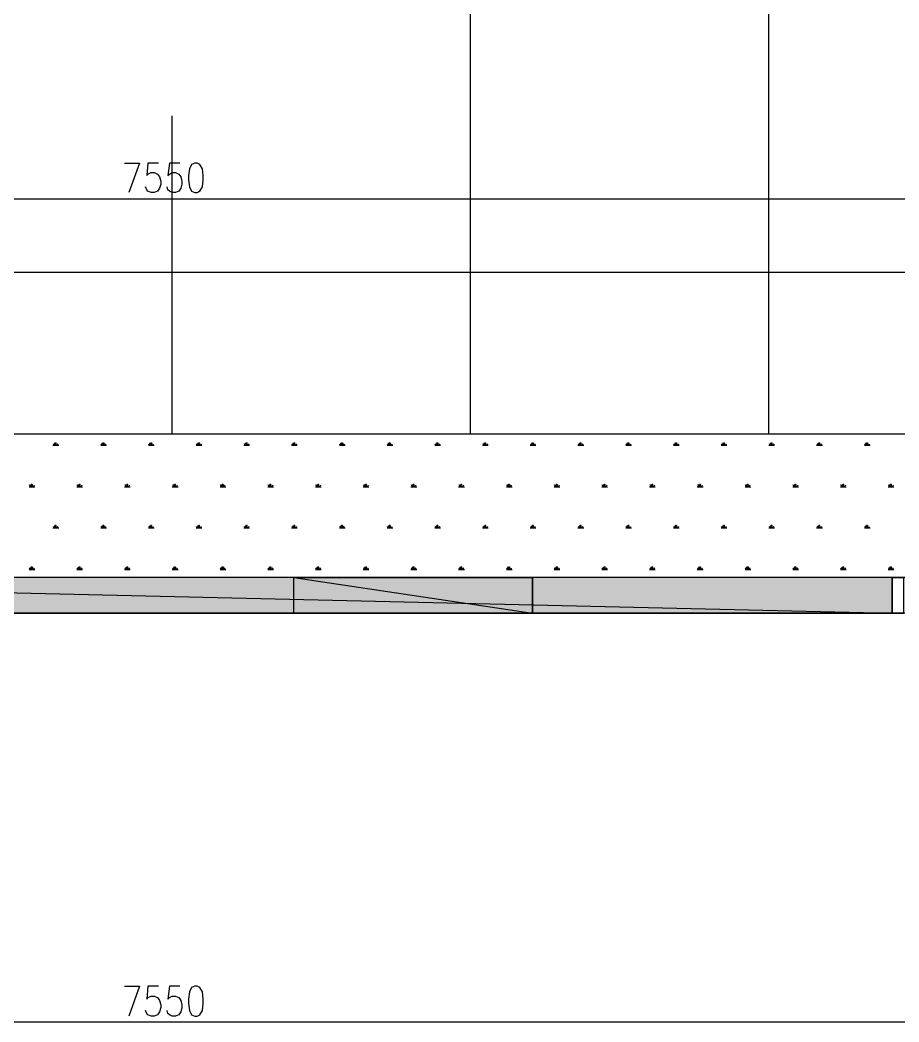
# Model space of a CAD drawing. Header units: millimetres. Extents: x -75 to 20144, y -75 to 30258.
# Drawn here: x 6306 to 9989, y 6498 to 10694 of the extents above; entities that cross this region are included whole.
import ezdxf

# ---------------------------------------------------------------- set-up
doc = ezdxf.new("R2010")
doc.units = ezdxf.units.MM
for name, color, linetype, true_color in [('SRC-FILLSTROKE-000000', 7, 'Continuous', 0x000000), ('SRC-STROKE-000000', 7, 'Continuous', 0x000000), ('SRC-STROKE-0000ff', 7, 'Continuous', 0x0000ff), ('SRC-STROKE-767676', 7, 'Continuous', 0x767676), ('SRC-STROKE-93278f', 7, 'Continuous', 0x93278f), ('SRC-STROKE-a953a0', 7, 'Continuous', 0xa953a0)]:
    doc.layers.add(name, color=color, linetype=linetype, true_color=true_color)

msp = doc.modelspace()

# ---------------------------------------------------------------- hatches: boundary and pattern name
at = {"layer": 'SRC-FILLSTROKE-000000', "true_color": 0x000000}
h = msp.add_hatch(color=7, dxfattribs=at)
h.dxf.hatch_style = 1
h.paths.add_polyline_path([(9959.7, 8359.3), (3524.8, 8359.3), (9959.7, 8209.4), (9959.7, 8359.3)])
h = msp.add_hatch(color=7, dxfattribs=at)
h.dxf.hatch_style = 1
h.paths.add_polyline_path([(3524.8, 8359.3), (9959.7, 8209.4), (3524.8, 8209.4), (3524.8, 8359.3)])
h = msp.add_hatch(color=7, dxfattribs=at)
h.dxf.hatch_style = 1
h.paths.add_polyline_path([(8454, 8359.3), (7454.1, 8359.3), (8454, 8209.4), (8454, 8359.3)])
h = msp.add_hatch(color=7, dxfattribs=at)
h.dxf.hatch_style = 1
h.paths.add_polyline_path([(7454.1, 8359.3), (8454, 8209.4), (7454.1, 8209.4), (7454.1, 8359.3)])

# ---------------------------------------------------------------- linework, layer by layer
at = {"layer": 'SRC-FILLSTROKE-000000'}
for points in [[(9959.7, 8359.3), (3524.8, 8359.3), (9959.7, 8209.4), (9959.7, 8359.3)], [(3524.8, 8359.3), (9959.7, 8209.4), (3524.8, 8209.4), (3524.8, 8359.3)], [(8454, 8359.3), (7454.1, 8359.3), (8454, 8209.4), (8454, 8359.3)], [(7454.1, 8359.3), (8454, 8209.4), (7454.1, 8209.4), (7454.1, 8359.3)]]:
    msp.add_lwpolyline(points, dxfattribs=at)
at = {"layer": 'SRC-STROKE-000000'}
for points in [[(6744.3, 10095), (6806.2, 10095), (6762.3, 9971.1)], [(6886.2, 10095), (6842.2, 10095), (6838.2, 10043.1), (6842.2, 10049.1), (6856.2, 10055.1), (6868.2, 10055.1), (6882.2, 10049.1), (6890.2, 10037.1), (6896.2, 10019.1), (6896.2, 10007.1), (6890.2, 9989.1), (6882.2, 9977.1), (6868.2, 9971.1), (6856.2, 9971.1), (6842.2, 9977.1), (6838.2, 9983.1), (6832.2, 9995.1)], [(6976.2, 10095), (6932.2, 10095), (6926.2, 10043.1), (6932.2, 10049.1), (6944.2, 10055.1), (6958.2, 10055.1), (6972.2, 10049.1), (6980.2, 10037.1), (6984.2, 10019.1), (6984.2, 10007.1), (6980.2, 9989.1), (6972.2, 9977.1), (6958.2, 9971.1), (6944.2, 9971.1), (6932.2, 9977.1), (6926.2, 9983.1), (6922.2, 9995.1)], [(7038.2, 10095), (7024.2, 10089.1), (7016.2, 10071.1), (7012.2, 10043.1), (7012.2, 10025.1), (7016.2, 9995.1), (7024.2, 9977.1), (7038.2, 9971.1), (7048.2, 9971.1), (7060.2, 9977.1), (7070.2, 9995.1), (7074.2, 10025.1), (7074.2, 10043.1), (7070.2, 10071.1), (7060.2, 10089.1), (7048.2, 10095), (7038.2, 10095)], [(3184.8, 9945.1), (10633.6, 9945.1)], [(9959.7, 8359.3), (3134.8, 8359.3), (3134.8, 9073.2), (2984.9, 9073.2), (2984.9, 8359.3), (2984.9, 7909.4), (4046.7, 7909.4), (4046.7, 8209.4), (9959.7, 8209.4), (9959.7, 8359.3)], [(7454.1, 8359.3), (8454, 8359.3), (8454, 8209.4), (7454.1, 8209.4), (7454.1, 8359.3)], [(10559.6, 8359.3), (10559.6, 8209.4), (9959.7, 8209.4), (9959.7, 8359.3), (10559.6, 8359.3)], [(6744.3, 6647.6), (6806.2, 6647.6), (6762.3, 6521.6)], [(6886.2, 6647.6), (6842.2, 6647.6), (6838.2, 6593.6), (6842.2, 6599.6), (6856.2, 6605.6), (6868.2, 6605.6), (6882.2, 6599.6), (6890.2, 6587.6), (6896.2, 6569.6), (6896.2, 6557.6), (6890.2, 6539.6), (6882.2, 6527.6), (6868.2, 6521.6), (6856.2, 6521.6), (6842.2, 6527.6), (6838.2, 6533.6), (6832.2, 6545.6)], [(6976.2, 6647.6), (6932.2, 6647.6), (6926.2, 6593.6), (6932.2, 6599.6), (6944.2, 6605.6), (6958.2, 6605.6), (6972.2, 6599.6), (6980.2, 6587.6), (6984.2, 6569.6), (6984.2, 6557.6), (6980.2, 6539.6), (6972.2, 6527.6), (6958.2, 6521.6), (6944.2, 6521.6), (6932.2, 6527.6), (6926.2, 6533.6), (6922.2, 6545.6)], [(7038.2, 6647.6), (7024.2, 6641.6), (7016.2, 6623.6), (7012.2, 6593.6), (7012.2, 6575.6), (7016.2, 6545.6), (7024.2, 6527.6), (7038.2, 6521.6), (7048.2, 6521.6), (7060.2, 6527.6), (7070.2, 6545.6), (7074.2, 6575.6), (7074.2, 6593.6), (7070.2, 6623.6), (7060.2, 6641.6), (7048.2, 6647.6), (7038.2, 6647.6)], [(3184.8, 6497.6), (10633.6, 6497.6)]]:
    msp.add_lwpolyline(points, dxfattribs=at)
at = {"layer": 'SRC-STROKE-0000ff'}
for points in [[(8194, 8959.2), (8194, 22267.1)], [(9443.8, 8959.2), (9443.8, 22267.1)], [(6944.2, 8959.2), (6944.2, 10293)], [(10683.6, 9637.1), (3134.8, 9637.1)]]:
    msp.add_lwpolyline(points, dxfattribs=at)
at = {"layer": 'SRC-STROKE-767676'}
for points in [[(10559.6, 8209.4), (9959.7, 8209.4), (9959.7, 8359.3), (10559.6, 8359.3), (10559.6, 8209.4)], [(9959.7, 8209.4), (10009.7, 8209.4), (10009.7, 8359.3), (9959.7, 8359.3), (9959.7, 8209.4)]]:
    msp.add_lwpolyline(points, dxfattribs=at)
at = {"layer": 'SRC-STROKE-93278f'}
for points in [[(10683.6, 12578.7), (14994.9, 12578.7), (14994.9, 8359.3), (13875.1, 8359.3), (13875.1, 8209.4), (14994.9, 8209.4), (14994.9, 7453.5), (14469, 7453.5), (14469, 6843.6), (11413.5, 6843.6), (11413.5, 7009.5), (10833.6, 7009.5), (10833.6, 8209.4), (11975.4, 8209.4), (11975.4, 8359.3), (3134.8, 8359.3), (3134.8, 8959.2)], [(10083.7, 8959.2), (9183.9, 8959.2), (9083.9, 8959.2), (3134.8, 8959.2)], [(10083.7, 8959.2), (9483.8, 8959.2)]]:
    msp.add_lwpolyline(points, dxfattribs=at)
at = {"layer": 'SRC-STROKE-a953a0'}
for points in [[(6444.3, 8913.2), (6468.3, 8913.2)], [(6450.3, 8913.2), (6446.3, 8919.2)], [(6452.3, 8913.2), (6452.3, 8923.2)], [(6456.3, 8913.2), (6456.3, 8925.2)], [(6458.3, 8913.2), (6458.3, 8923.2)], [(6462.3, 8913.2), (6466.3, 8919.2)], [(6644.3, 8913.2), (6668.3, 8913.2)], [(6650.3, 8913.2), (6646.3, 8919.2)], [(6652.3, 8913.2), (6652.3, 8923.2)], [(6656.3, 8913.2), (6656.3, 8925.2)], [(6658.3, 8913.2), (6658.3, 8923.2)], [(6662.3, 8913.2), (6666.3, 8919.2)], [(6844.2, 8913.2), (6868.2, 8913.2)], [(6850.2, 8913.2), (6846.2, 8919.2)], [(6852.2, 8913.2), (6852.2, 8923.2)], [(6856.2, 8913.2), (6856.2, 8925.2)], [(6858.2, 8913.2), (6858.2, 8923.2)], [(6862.2, 8913.2), (6866.2, 8919.2)], [(7044.2, 8913.2), (7068.2, 8913.2)], [(7050.2, 8913.2), (7046.2, 8919.2)], [(7052.2, 8913.2), (7052.2, 8923.2)], [(7056.2, 8913.2), (7056.2, 8925.2)], [(7058.2, 8913.2), (7058.2, 8923.2)], [(7062.2, 8913.2), (7066.2, 8919.2)], [(7244.2, 8913.2), (7268.2, 8913.2)], [(7250.2, 8913.2), (7246.2, 8919.2)], [(7252.2, 8913.2), (7252.2, 8923.2)], [(7256.2, 8913.2), (7256.2, 8925.2)], [(7258.2, 8913.2), (7258.2, 8923.2)], [(7262.2, 8913.2), (7266.2, 8919.2)], [(7444.1, 8913.2), (7468.1, 8913.2)], [(7450.1, 8913.2), (7446.1, 8919.2)], [(7452.1, 8913.2), (7452.1, 8923.2)], [(7456.1, 8913.2), (7456.1, 8925.2)], [(7458.1, 8913.2), (7458.1, 8923.2)], [(7462.1, 8913.2), (7466.1, 8919.2)], [(7644.1, 8913.2), (7668.1, 8913.2)], [(7650.1, 8913.2), (7646.1, 8919.2)], [(7652.1, 8913.2), (7652.1, 8923.2)], [(7656.1, 8913.2), (7656.1, 8925.2)], [(7658.1, 8913.2), (7658.1, 8923.2)], [(7662.1, 8913.2), (7666.1, 8919.2)], [(7844.1, 8913.2), (7868.1, 8913.2)], [(7850.1, 8913.2), (7846.1, 8919.2)], [(7852.1, 8913.2), (7852.1, 8923.2)], [(7856.1, 8913.2), (7856.1, 8925.2)], [(7858.1, 8913.2), (7858.1, 8923.2)], [(7862.1, 8913.2), (7866.1, 8919.2)], [(8044, 8913.2), (8068, 8913.2)], [(8050, 8913.2), (8046, 8919.2)], [(8052, 8913.2), (8052, 8923.2)], [(8056, 8913.2), (8056, 8925.2)], [(8058, 8913.2), (8058, 8923.2)], [(8062, 8913.2), (8066, 8919.2)], [(8244, 8913.2), (8268, 8913.2)], [(8250, 8913.2), (8246, 8919.2)], [(8252, 8913.2), (8252, 8923.2)], [(8256, 8913.2), (8256, 8925.2)], [(8258, 8913.2), (8258, 8923.2)], [(8262, 8913.2), (8266, 8919.2)], [(8444, 8913.2), (8468, 8913.2)], [(8450, 8913.2), (8446, 8919.2)], [(8452, 8913.2), (8452, 8923.2)], [(8456, 8913.2), (8456, 8925.2)], [(8458, 8913.2), (8458, 8923.2)], [(8462, 8913.2), (8466, 8919.2)], [(8644, 8913.2), (8667.9, 8913.2)], [(8649.9, 8913.2), (8646, 8919.2)], [(8651.9, 8913.2), (8651.9, 8923.2)], [(8655.9, 8913.2), (8655.9, 8925.2)], [(8657.9, 8913.2), (8657.9, 8923.2)], [(8661.9, 8913.2), (8665.9, 8919.2)], [(8843.9, 8913.2), (8867.9, 8913.2)], [(8849.9, 8913.2), (8845.9, 8919.2)], [(8851.9, 8913.2), (8851.9, 8923.2)], [(8855.9, 8913.2), (8855.9, 8925.2)], [(8857.9, 8913.2), (8857.9, 8923.2)], [(8861.9, 8913.2), (8865.9, 8919.2)], [(9043.9, 8913.2), (9067.9, 8913.2)], [(9049.9, 8913.2), (9045.9, 8919.2)], [(9051.9, 8913.2), (9051.9, 8923.2)], [(9055.9, 8913.2), (9055.9, 8925.2)], [(9057.9, 8913.2), (9057.9, 8923.2)], [(9061.9, 8913.2), (9065.9, 8919.2)], [(9243.9, 8913.2), (9267.9, 8913.2)], [(9249.9, 8913.2), (9245.9, 8919.2)], [(9251.9, 8913.2), (9251.9, 8923.2)], [(9255.9, 8913.2), (9255.9, 8925.2)], [(9257.9, 8913.2), (9257.9, 8923.2)], [(9261.9, 8913.2), (9265.9, 8919.2)], [(9443.8, 8913.2), (9467.8, 8913.2)], [(9449.8, 8913.2), (9445.8, 8919.2)], [(9451.8, 8913.2), (9451.8, 8923.2)], [(9455.8, 8913.2), (9455.8, 8925.2)], [(9457.8, 8913.2), (9457.8, 8923.2)], [(9461.8, 8913.2), (9465.8, 8919.2)], [(9643.8, 8913.2), (9667.8, 8913.2)], [(9649.8, 8913.2), (9645.8, 8919.2)], [(9651.8, 8913.2), (9651.8, 8923.2)], [(9655.8, 8913.2), (9655.8, 8925.2)], [(9657.8, 8913.2), (9657.8, 8923.2)], [(9661.8, 8913.2), (9665.8, 8919.2)], [(9843.8, 8913.2), (9867.8, 8913.2)], [(9849.8, 8913.2), (9845.8, 8919.2)], [(9851.8, 8913.2), (9851.8, 8923.2)], [(9855.8, 8913.2), (9855.8, 8925.2)], [(9857.8, 8913.2), (9857.8, 8923.2)], [(9861.8, 8913.2), (9865.8, 8919.2)], [(6344.3, 8739.3), (6368.3, 8739.3)], [(6350.3, 8739.3), (6346.3, 8747.3)], [(6352.3, 8739.3), (6352.3, 8749.3)], [(6356.3, 8739.3), (6356.3, 8751.3)], [(6358.3, 8739.3), (6358.3, 8749.3)], [(6362.3, 8739.3), (6366.3, 8747.3)], [(6544.3, 8739.3), (6568.3, 8739.3)], [(6550.3, 8739.3), (6546.3, 8747.3)], [(6552.3, 8739.3), (6552.3, 8749.3)], [(6556.3, 8739.3), (6556.3, 8751.3)], [(6558.3, 8739.3), (6558.3, 8749.3)], [(6562.3, 8739.3), (6566.3, 8747.3)], [(6744.3, 8739.3), (6768.3, 8739.3)], [(6750.3, 8739.3), (6746.3, 8747.3)], [(6752.3, 8739.3), (6752.3, 8749.3)], [(6756.3, 8739.3), (6756.3, 8751.3)], [(6758.3, 8739.3), (6758.3, 8749.3)], [(6762.3, 8739.3), (6766.3, 8747.3)], [(6944.2, 8739.3), (6968.2, 8739.3)], [(6950.2, 8739.3), (6946.2, 8747.3)], [(6952.2, 8739.3), (6952.2, 8749.3)], [(6956.2, 8739.3), (6956.2, 8751.3)], [(6958.2, 8739.3), (6958.2, 8749.3)], [(6962.2, 8739.3), (6966.2, 8747.3)], [(7144.2, 8739.3), (7168.2, 8739.3)], [(7150.2, 8739.3), (7146.2, 8747.3)], [(7152.2, 8739.3), (7152.2, 8749.3)], [(7156.2, 8739.3), (7156.2, 8751.3)], [(7158.2, 8739.3), (7158.2, 8749.3)], [(7162.2, 8739.3), (7166.2, 8747.3)], [(7344.2, 8739.3), (7368.2, 8739.3)], [(7350.2, 8739.3), (7346.2, 8747.3)], [(7352.2, 8739.3), (7352.2, 8749.3)], [(7356.2, 8739.3), (7356.2, 8751.3)], [(7358.2, 8739.3), (7358.2, 8749.3)], [(7362.2, 8739.3), (7366.2, 8747.3)], [(7544.1, 8739.3), (7568.1, 8739.3)], [(7550.1, 8739.3), (7546.1, 8747.3)], [(7552.1, 8739.3), (7552.1, 8749.3)], [(7556.1, 8739.3), (7556.1, 8751.3)], [(7558.1, 8739.3), (7558.1, 8749.3)], [(7562.1, 8739.3), (7566.1, 8747.3)], [(7744.1, 8739.3), (7768.1, 8739.3)], [(7750.1, 8739.3), (7746.1, 8747.3)], [(7752.1, 8739.3), (7752.1, 8749.3)], [(7756.1, 8739.3), (7756.1, 8751.3)], [(7758.1, 8739.3), (7758.1, 8749.3)], [(7762.1, 8739.3), (7766.1, 8747.3)], [(7944.1, 8739.3), (7968.1, 8739.3)], [(7950.1, 8739.3), (7946.1, 8747.3)], [(7952.1, 8739.3), (7952.1, 8749.3)], [(7956.1, 8739.3), (7956.1, 8751.3)], [(7958.1, 8739.3), (7958.1, 8749.3)], [(7962.1, 8739.3), (7966.1, 8747.3)], [(8144, 8739.3), (8168, 8739.3)], [(8150, 8739.3), (8146, 8747.3)], [(8152, 8739.3), (8152, 8749.3)], [(8156, 8739.3), (8156, 8751.3)], [(8158, 8739.3), (8158, 8749.3)], [(8162, 8739.3), (8166, 8747.3)], [(8344, 8739.3), (8368, 8739.3)], [(8350, 8739.3), (8346, 8747.3)], [(8352, 8739.3), (8352, 8749.3)], [(8356, 8739.3), (8356, 8751.3)], [(8358, 8739.3), (8358, 8749.3)], [(8362, 8739.3), (8366, 8747.3)], [(8544, 8739.3), (8568, 8739.3)], [(8550, 8739.3), (8546, 8747.3)], [(8552, 8739.3), (8552, 8749.3)], [(8556, 8739.3), (8556, 8751.3)], [(8558, 8739.3), (8558, 8749.3)], [(8562, 8739.3), (8566, 8747.3)], [(8743.9, 8739.3), (8767.9, 8739.3)], [(8749.9, 8739.3), (8745.9, 8747.3)], [(8751.9, 8739.3), (8751.9, 8749.3)], [(8755.9, 8739.3), (8755.9, 8751.3)], [(8757.9, 8739.3), (8757.9, 8749.3)], [(8761.9, 8739.3), (8765.9, 8747.3)], [(8943.9, 8739.3), (8967.9, 8739.3)], [(8949.9, 8739.3), (8945.9, 8747.3)], [(8951.9, 8739.3), (8951.9, 8749.3)], [(8955.9, 8739.3), (8955.9, 8751.3)], [(8957.9, 8739.3), (8957.9, 8749.3)], [(8961.9, 8739.3), (8965.9, 8747.3)], [(9143.9, 8739.3), (9167.9, 8739.3)], [(9149.9, 8739.3), (9145.9, 8747.3)], [(9151.9, 8739.3), (9151.9, 8749.3)], [(9155.9, 8739.3), (9155.9, 8751.3)], [(9157.9, 8739.3), (9157.9, 8749.3)], [(9161.9, 8739.3), (9165.9, 8747.3)], [(9343.8, 8739.3), (9367.8, 8739.3)], [(9349.8, 8739.3), (9345.8, 8747.3)], [(9351.8, 8739.3), (9351.8, 8749.3)], [(9355.8, 8739.3), (9355.8, 8751.3)], [(9357.8, 8739.3), (9357.8, 8749.3)], [(9361.8, 8739.3), (9365.8, 8747.3)], [(9543.8, 8739.3), (9567.8, 8739.3)], [(9549.8, 8739.3), (9545.8, 8747.3)], [(9551.8, 8739.3), (9551.8, 8749.3)], [(9555.8, 8739.3), (9555.8, 8751.3)], [(9557.8, 8739.3), (9557.8, 8749.3)], [(9561.8, 8739.3), (9565.8, 8747.3)], [(9743.8, 8739.3), (9767.8, 8739.3)], [(9749.8, 8739.3), (9745.8, 8747.3)], [(9751.8, 8739.3), (9751.8, 8749.3)], [(9755.8, 8739.3), (9755.8, 8751.3)], [(9757.8, 8739.3), (9757.8, 8749.3)], [(9761.8, 8739.3), (9765.8, 8747.3)], [(9943.7, 8739.3), (9967.7, 8739.3)], [(9949.7, 8739.3), (9945.7, 8747.3)], [(9951.7, 8739.3), (9951.7, 8749.3)], [(9955.7, 8739.3), (9955.7, 8751.3)], [(9957.7, 8739.3), (9957.7, 8749.3)], [(9961.7, 8739.3), (9965.7, 8747.3)], [(6444.3, 8567.3), (6468.3, 8567.3)], [(6450.3, 8567.3), (6446.3, 8573.3)], [(6452.3, 8567.3), (6452.3, 8577.3)], [(6456.3, 8567.3), (6456.3, 8579.3)], [(6458.3, 8567.3), (6458.3, 8577.3)], [(6462.3, 8567.3), (6466.3, 8573.3)], [(6644.3, 8567.3), (6668.3, 8567.3)], [(6650.3, 8567.3), (6646.3, 8573.3)], [(6652.3, 8567.3), (6652.3, 8577.3)], [(6656.3, 8567.3), (6656.3, 8579.3)], [(6658.3, 8567.3), (6658.3, 8577.3)], [(6662.3, 8567.3), (6666.3, 8573.3)], [(6844.2, 8567.3), (6868.2, 8567.3)], [(6850.2, 8567.3), (6846.2, 8573.3)], [(6852.2, 8567.3), (6852.2, 8577.3)], [(6856.2, 8567.3), (6856.2, 8579.3)], [(6858.2, 8567.3), (6858.2, 8577.3)], [(6862.2, 8567.3), (6866.2, 8573.3)], [(7044.2, 8567.3), (7068.2, 8567.3)], [(7050.2, 8567.3), (7046.2, 8573.3)], [(7052.2, 8567.3), (7052.2, 8577.3)], [(7056.2, 8567.3), (7056.2, 8579.3)], [(7058.2, 8567.3), (7058.2, 8577.3)], [(7062.2, 8567.3), (7066.2, 8573.3)], [(7244.2, 8567.3), (7268.2, 8567.3)], [(7250.2, 8567.3), (7246.2, 8573.3)], [(7252.2, 8567.3), (7252.2, 8577.3)], [(7256.2, 8567.3), (7256.2, 8579.3)], [(7258.2, 8567.3), (7258.2, 8577.3)], [(7262.2, 8567.3), (7266.2, 8573.3)], [(7444.1, 8567.3), (7468.1, 8567.3)], [(7450.1, 8567.3), (7446.1, 8573.3)], [(7452.1, 8567.3), (7452.1, 8577.3)], [(7456.1, 8567.3), (7456.1, 8579.3)], [(7458.1, 8567.3), (7458.1, 8577.3)], [(7462.1, 8567.3), (7466.1, 8573.3)], [(7644.1, 8567.3), (7668.1, 8567.3)], [(7650.1, 8567.3), (7646.1, 8573.3)], [(7652.1, 8567.3), (7652.1, 8577.3)], [(7656.1, 8567.3), (7656.1, 8579.3)], [(7658.1, 8567.3), (7658.1, 8577.3)], [(7662.1, 8567.3), (7666.1, 8573.3)], [(7844.1, 8567.3), (7868.1, 8567.3)], [(7850.1, 8567.3), (7846.1, 8573.3)], [(7852.1, 8567.3), (7852.1, 8577.3)], [(7856.1, 8567.3), (7856.1, 8579.3)], [(7858.1, 8567.3), (7858.1, 8577.3)], [(7862.1, 8567.3), (7866.1, 8573.3)], [(8044, 8567.3), (8068, 8567.3)], [(8050, 8567.3), (8046, 8573.3)], [(8052, 8567.3), (8052, 8577.3)], [(8056, 8567.3), (8056, 8579.3)], [(8058, 8567.3), (8058, 8577.3)], [(8062, 8567.3), (8066, 8573.3)], [(8244, 8567.3), (8268, 8567.3)], [(8250, 8567.3), (8246, 8573.3)], [(8252, 8567.3), (8252, 8577.3)], [(8256, 8567.3), (8256, 8579.3)], [(8258, 8567.3), (8258, 8577.3)], [(8262, 8567.3), (8266, 8573.3)], [(8444, 8567.3), (8468, 8567.3)], [(8450, 8567.3), (8446, 8573.3)], [(8452, 8567.3), (8452, 8577.3)], [(8456, 8567.3), (8456, 8579.3)], [(8458, 8567.3), (8458, 8577.3)], [(8462, 8567.3), (8466, 8573.3)], [(8644, 8567.3), (8667.9, 8567.3)], [(8649.9, 8567.3), (8646, 8573.3)], [(8651.9, 8567.3), (8651.9, 8577.3)], [(8655.9, 8567.3), (8655.9, 8579.3)], [(8657.9, 8567.3), (8657.9, 8577.3)], [(8661.9, 8567.3), (8665.9, 8573.3)], [(8843.9, 8567.3), (8867.9, 8567.3)], [(8849.9, 8567.3), (8845.9, 8573.3)], [(8851.9, 8567.3), (8851.9, 8577.3)], [(8855.9, 8567.3), (8855.9, 8579.3)], [(8857.9, 8567.3), (8857.9, 8577.3)], [(8861.9, 8567.3), (8865.9, 8573.3)], [(9043.9, 8567.3), (9067.9, 8567.3)], [(9049.9, 8567.3), (9045.9, 8573.3)], [(9051.9, 8567.3), (9051.9, 8577.3)], [(9055.9, 8567.3), (9055.9, 8579.3)], [(9057.9, 8567.3), (9057.9, 8577.3)], [(9061.9, 8567.3), (9065.9, 8573.3)], [(9243.9, 8567.3), (9267.9, 8567.3)], [(9249.9, 8567.3), (9245.9, 8573.3)], [(9251.9, 8567.3), (9251.9, 8577.3)], [(9255.9, 8567.3), (9255.9, 8579.3)], [(9257.9, 8567.3), (9257.9, 8577.3)], [(9261.9, 8567.3), (9265.9, 8573.3)], [(9443.8, 8567.3), (9467.8, 8567.3)], [(9449.8, 8567.3), (9445.8, 8573.3)], [(9451.8, 8567.3), (9451.8, 8577.3)], [(9455.8, 8567.3), (9455.8, 8579.3)], [(9457.8, 8567.3), (9457.8, 8577.3)], [(9461.8, 8567.3), (9465.8, 8573.3)], [(9643.8, 8567.3), (9667.8, 8567.3)], [(9649.8, 8567.3), (9645.8, 8573.3)], [(9651.8, 8567.3), (9651.8, 8577.3)], [(9655.8, 8567.3), (9655.8, 8579.3)], [(9657.8, 8567.3), (9657.8, 8577.3)], [(9661.8, 8567.3), (9665.8, 8573.3)], [(9843.8, 8567.3), (9867.8, 8567.3)], [(9849.8, 8567.3), (9845.8, 8573.3)], [(9851.8, 8567.3), (9851.8, 8577.3)], [(9855.8, 8567.3), (9855.8, 8579.3)], [(9857.8, 8567.3), (9857.8, 8577.3)], [(9861.8, 8567.3), (9865.8, 8573.3)], [(6344.3, 8393.3), (6368.3, 8393.3)], [(6350.3, 8393.3), (6346.3, 8399.3)], [(6352.3, 8393.3), (6352.3, 8403.3)], [(6356.3, 8393.3), (6356.3, 8405.3)], [(6358.3, 8393.3), (6358.3, 8403.3)], [(6362.3, 8393.3), (6366.3, 8399.3)], [(6544.3, 8393.3), (6568.3, 8393.3)], [(6550.3, 8393.3), (6546.3, 8399.3)], [(6552.3, 8393.3), (6552.3, 8403.3)], [(6556.3, 8393.3), (6556.3, 8405.3)], [(6558.3, 8393.3), (6558.3, 8403.3)], [(6562.3, 8393.3), (6566.3, 8399.3)], [(6744.3, 8393.3), (6768.3, 8393.3)], [(6750.3, 8393.3), (6746.3, 8399.3)], [(6752.3, 8393.3), (6752.3, 8403.3)], [(6756.3, 8393.3), (6756.3, 8405.3)], [(6758.3, 8393.3), (6758.3, 8403.3)], [(6762.3, 8393.3), (6766.3, 8399.3)], [(6944.2, 8393.3), (6968.2, 8393.3)], [(6950.2, 8393.3), (6946.2, 8399.3)], [(6952.2, 8393.3), (6952.2, 8403.3)], [(6956.2, 8393.3), (6956.2, 8405.3)], [(6958.2, 8393.3), (6958.2, 8403.3)], [(6962.2, 8393.3), (6966.2, 8399.3)], [(7144.2, 8393.3), (7168.2, 8393.3)], [(7150.2, 8393.3), (7146.2, 8399.3)], [(7152.2, 8393.3), (7152.2, 8403.3)], [(7156.2, 8393.3), (7156.2, 8405.3)], [(7158.2, 8393.3), (7158.2, 8403.3)], [(7162.2, 8393.3), (7166.2, 8399.3)], [(7344.2, 8393.3), (7368.2, 8393.3)], [(7350.2, 8393.3), (7346.2, 8399.3)], [(7352.2, 8393.3), (7352.2, 8403.3)], [(7356.2, 8393.3), (7356.2, 8405.3)], [(7358.2, 8393.3), (7358.2, 8403.3)], [(7362.2, 8393.3), (7366.2, 8399.3)], [(7544.1, 8393.3), (7568.1, 8393.3)], [(7550.1, 8393.3), (7546.1, 8399.3)], [(7552.1, 8393.3), (7552.1, 8403.3)], [(7556.1, 8393.3), (7556.1, 8405.3)], [(7558.1, 8393.3), (7558.1, 8403.3)], [(7562.1, 8393.3), (7566.1, 8399.3)], [(7744.1, 8393.3), (7768.1, 8393.3)], [(7750.1, 8393.3), (7746.1, 8399.3)], [(7752.1, 8393.3), (7752.1, 8403.3)], [(7756.1, 8393.3), (7756.1, 8405.3)], [(7758.1, 8393.3), (7758.1, 8403.3)], [(7762.1, 8393.3), (7766.1, 8399.3)], [(7944.1, 8393.3), (7968.1, 8393.3)], [(7950.1, 8393.3), (7946.1, 8399.3)], [(7952.1, 8393.3), (7952.1, 8403.3)], [(7956.1, 8393.3), (7956.1, 8405.3)], [(7958.1, 8393.3), (7958.1, 8403.3)], [(7962.1, 8393.3), (7966.1, 8399.3)], [(8144, 8393.3), (8168, 8393.3)], [(8150, 8393.3), (8146, 8399.3)], [(8152, 8393.3), (8152, 8403.3)], [(8156, 8393.3), (8156, 8405.3)], [(8158, 8393.3), (8158, 8403.3)], [(8162, 8393.3), (8166, 8399.3)], [(8344, 8393.3), (8368, 8393.3)], [(8350, 8393.3), (8346, 8399.3)], [(8352, 8393.3), (8352, 8403.3)], [(8356, 8393.3), (8356, 8405.3)], [(8358, 8393.3), (8358, 8403.3)], [(8362, 8393.3), (8366, 8399.3)], [(8544, 8393.3), (8568, 8393.3)], [(8550, 8393.3), (8546, 8399.3)], [(8552, 8393.3), (8552, 8403.3)], [(8556, 8393.3), (8556, 8405.3)], [(8558, 8393.3), (8558, 8403.3)], [(8562, 8393.3), (8566, 8399.3)], [(8743.9, 8393.3), (8767.9, 8393.3)], [(8749.9, 8393.3), (8745.9, 8399.3)], [(8751.9, 8393.3), (8751.9, 8403.3)], [(8755.9, 8393.3), (8755.9, 8405.3)], [(8757.9, 8393.3), (8757.9, 8403.3)], [(8761.9, 8393.3), (8765.9, 8399.3)], [(8943.9, 8393.3), (8967.9, 8393.3)], [(8949.9, 8393.3), (8945.9, 8399.3)], [(8951.9, 8393.3), (8951.9, 8403.3)], [(8955.9, 8393.3), (8955.9, 8405.3)], [(8957.9, 8393.3), (8957.9, 8403.3)], [(8961.9, 8393.3), (8965.9, 8399.3)], [(9143.9, 8393.3), (9167.9, 8393.3)], [(9149.9, 8393.3), (9145.9, 8399.3)], [(9151.9, 8393.3), (9151.9, 8403.3)], [(9155.9, 8393.3), (9155.9, 8405.3)], [(9157.9, 8393.3), (9157.9, 8403.3)], [(9161.9, 8393.3), (9165.9, 8399.3)], [(9343.8, 8393.3), (9367.8, 8393.3)], [(9349.8, 8393.3), (9345.8, 8399.3)], [(9351.8, 8393.3), (9351.8, 8403.3)], [(9355.8, 8393.3), (9355.8, 8405.3)], [(9357.8, 8393.3), (9357.8, 8403.3)], [(9361.8, 8393.3), (9365.8, 8399.3)], [(9543.8, 8393.3), (9567.8, 8393.3)], [(9549.8, 8393.3), (9545.8, 8399.3)], [(9551.8, 8393.3), (9551.8, 8403.3)], [(9555.8, 8393.3), (9555.8, 8405.3)], [(9557.8, 8393.3), (9557.8, 8403.3)], [(9561.8, 8393.3), (9565.8, 8399.3)], [(9743.8, 8393.3), (9767.8, 8393.3)], [(9749.8, 8393.3), (9745.8, 8399.3)], [(9751.8, 8393.3), (9751.8, 8403.3)], [(9755.8, 8393.3), (9755.8, 8405.3)], [(9757.8, 8393.3), (9757.8, 8403.3)], [(9761.8, 8393.3), (9765.8, 8399.3)], [(9943.7, 8393.3), (9967.7, 8393.3)], [(9949.7, 8393.3), (9945.7, 8399.3)], [(9951.7, 8393.3), (9951.7, 8403.3)], [(9955.7, 8393.3), (9955.7, 8405.3)], [(9957.7, 8393.3), (9957.7, 8403.3)], [(9961.7, 8393.3), (9965.7, 8399.3)]]:
    msp.add_lwpolyline(points, dxfattribs=at)

doc.saveas('drawing.dxf')
